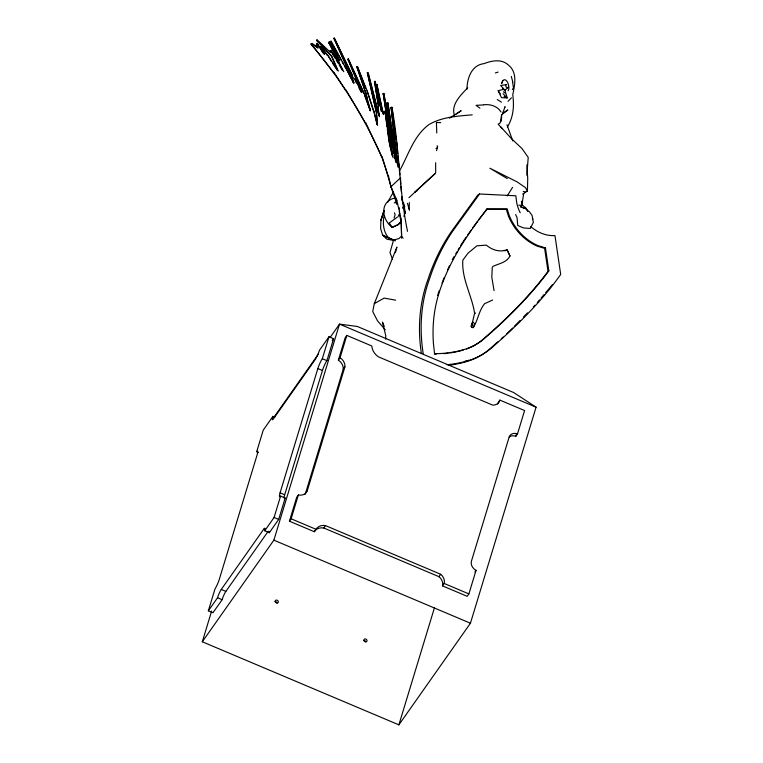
<?xml version="1.0" encoding="UTF-8"?>
<svg xmlns="http://www.w3.org/2000/svg" width="763" height="763" viewBox="0 0 763 763"><rect width="100%" height="100%" fill="white"/><g stroke="black" fill="none" stroke-linecap="round" stroke-linejoin="round"><path stroke-width="1.14" d="M522.665 194.079L527.424 191.084L527.719 178.351L526.823 164.922M385.668 339.163L385.754 335.691L382.444 322.081L384.266 326.392M526.851 175.204L528.215 157.378L521.873 148.413L511.429 138.628L500.738 126.839M435.663 162.738L435.663 172.743M378.925 114.917L378.009 109.185L378.314 105.981L374.528 81.46L375.11 81.364L381.471 111.636L376.874 84.388L379.745 103.024M377.246 124.56L376.35 112.819L367.346 72.657L368.157 72.485L379.478 116.739L378.21 108.718L378.515 105.513L374.528 81.46M501.272 121.26L501.701 116.796M523.723 193.487L521.72 206.01L521.482 201.203L522.016 205.295M383.522 114.021L384.056 111.436L385.067 111.341L389.597 143.501L393.126 157.75L383.226 93.515L383.846 93.439L395.73 162.328L387.032 102.871L387.862 102.776L397.876 166.992L391.095 107.364L391.924 107.278C399.535 148.356 398.992 190.512 407.528 231.37M384.056 111.436L383.551 114.612L376.874 84.388M466.985 89.328C467.004 78.465 471.505 65.065 483.98 63.634C491.658 60.735 501.11 58.694 507.948 64.645C517.734 72.094 514.834 84.617 512.755 94.87C514.31 106.152 513.442 117.073 507.357 127.125M400.766 222.119L398.429 224.599L392.163 227.393L398.267 224.513L401.281 221.165M395.415 252.639L396.913 247.107L374.309 303.645L372.726 311.571L377.551 320.899L385.305 329.807M394.109 217.96L395.12 214.718L394.376 212.82M384.056 215.881C382.521 223.521 383.379 232.429 389.063 238.237L393.803 240.04L398.954 238.533L401.338 236.234M508.082 90.816C510.638 87.859 506.737 76.329 502.779 80.64L501.51 83.539M494.062 290.589L491.811 277.303L492.288 267.336L493.175 266.258C499.126 263.54 506.785 262.472 509.98 255.986L507.118 249.825C499.622 252.429 492.307 250.111 486.308 245.123L476.932 245.81L468.167 253.03L462.845 260.126C461.415 278.581 471.83 295.195 474.615 313.202L471.391 326.678A30.501 14.068 20.3 0 0 472.888 327.575C470.866 327.785 470.399 325.477 472.831 322.177L471.391 326.678L473.298 322.282M409.416 202.624L409.025 208.919M502.159 83.024L502.779 80.64M436.531 150.635L437.676 146.754M268.242 531.229L225.867 591.392A6.333 0.954 -67.1 0 0 222.138 599.708L212.944 612.756L208.347 610.82L215.032 588.826A8.126 1.23 -67.1 0 0 219.42 578.955L257.074 455.015A8.698 1.316 -67.1 0 0 256.683 451.725L263.245 430.113L272.925 416.369L274.766 417.142M329.969 337.666L339.506 324.113L357.332 326.469L513.661 392.535L536.074 407.184L470.437 623.228L398.877 724.85L202.309 641.778L211.637 611.077M280.584 496.084L285.181 498.029L278.686 519.403L269.32 532.708L264.723 530.762L274.089 517.467L280.584 496.084A8.927 1.345 -67.1 0 1 280.088 492.812L317.847 368.539A7.735 1.173 -67.1 0 1 322.32 358.724L328.987 336.76L333.584 338.705L326.917 360.661A7.735 1.173 -67.1 0 0 322.444 370.475L284.685 494.758A8.927 1.345 -67.1 0 0 284.036 497.524M202.309 641.778L273.869 540.156L339.506 324.113L536.074 407.184M517.495 433.928A7.506 6.085 35.2 0 0 509.14 437.075L471.42 561.225A8.135 6.6 35.2 0 0 476.036 570.371L468.883 593.91L444.142 583.447A9.204 7.468 35.2 0 0 440.642 574.253L325.505 525.593L323.808 528.006A11.378 9.232 35.2 0 0 314.289 531.706L289.425 521.196L296.654 497.4L298.352 494.987A9.69 7.859 35.2 0 0 307.375 490.409L344.914 366.841A9.576 7.764 35.2 0 0 340.05 357.742L346.831 335.415L371.81 345.973A13.667 11.083 35.2 0 0 378.305 356.788L492.65 405.105A9.242 7.496 35.2 0 0 499.908 400.117L524.591 410.542L517.495 433.928L515.788 436.341A7.506 6.085 35.2 0 0 509.188 436.961M304.942 494.424A9.69 7.859 35.2 0 0 305.677 492.822L343.216 369.254A9.576 7.764 35.2 0 0 338.352 360.165L345.134 337.837L346.831 335.415M289.425 521.196L291.123 518.783L298.352 494.987M398.877 724.85L434.462 607.73M515.788 436.341L516.465 434.118M383.579 211.685L380.928 220.288L380.613 228.538L382.692 235.166L386.841 239.172L395.501 240.765M384.027 210.693L380.928 220.288L384.352 210.769M393.47 240.44L389.979 252.534L392.478 259.201M437.581 295.5L439.316 290.445M403.846 216.339C406.669 210.807 403.169 204.627 401.843 199.219M502.111 114.898L505.049 106.677L504.81 107.345M317.885 48.164L316.302 45.265L317.093 43.3L324.428 54.345L320.46 47.106L321.128 46.638L328.204 55.871L338.286 71.064L331.733 55.985L316.731 40.305L317.093 39.943L330.598 52.447L330.226 50.863L330.942 50.472L343.76 71.712L328.767 42.346L329.263 42.108L339.726 60.849L330.007 41.746L331.132 41.183L353.965 83.253L353.269 80.067L333.889 38.255L334.356 38.15L351.648 73.696L352.582 76.996L354.929 79.371L361.815 92.523L361.033 89.357L347.947 59.19L348.433 58.999L364.247 93.382L370.265 110.778L364.447 94.908M442.015 283.13L444.2 277.675M316.302 45.265L316.502 44.798L318.076 47.697L312.592 43.825L310.865 44.149C340.088 78.017 363.903 116.338 381.91 157.264C387.47 172.896 391.066 189.043 397.151 204.427M312.592 43.825L312.401 44.292L316.969 47.516M337.618 70.463L331.543 56.462L316.731 40.305M316.54 40.773L317.093 39.943M317.093 43.3L323.007 52.971M323.102 52.742L320.46 47.106M320.269 47.573L321.128 46.638M342.501 70.091L328.767 42.346M328.576 42.814L329.263 42.108M338.448 59.199L330.007 41.746M329.807 42.223L331.132 41.183M353.536 82.662L333.889 38.255M350.942 73.124L334.356 38.15M330.226 50.863L330.036 51.331L330.942 50.472M328.204 55.871L331.161 61.088M333.727 72.733L311.056 43.672M361.357 91.932L347.947 59.19M347.756 59.667L348.433 58.999M346.45 68.575L351.085 78.475M351.648 73.696L352.392 77.464L352.582 76.996M345.887 90.539L333.927 72.256M370.265 110.778L365.887 93.391L356.807 67.068L357.38 66.467L367.108 90.864L373.822 111.055L377.523 125.266L376.55 112.352L367.346 72.657M365.649 88.155L357.38 66.467M354.929 79.371L356.331 82.871M364.247 93.382L364.056 93.849L348.233 59.466M365.887 93.391L357.008 66.6M367.108 90.864L373.26 110.406M380.05 106.286L375.11 81.364M367.966 102.938L366.078 92.924M365.515 123.12L346.078 90.063M373.822 111.055L377.046 124.646M392.573 155.881L383.226 93.515M393.117 148.785L383.846 93.439M393.489 148.814L387.032 102.871M390.761 123.091L387.862 102.776M385.067 111.341L386.975 126.734M397.151 162.786L391.095 107.364M393.842 123.081L391.924 107.278M381.91 157.264L365.715 122.652M396.789 142.662L397.714 153.678M388.148 175.891L382.11 156.797M390.656 187.021L400.508 177.827L400.766 184.026M396.379 201.06L396.77 200.116L390.856 186.553L388.338 175.423M402.425 199.124L402.025 200.068L401.758 196.635M402.549 208.156L402.94 207.202M401.138 219.172L401.634 237.903L401.138 219.172L399.345 211.322M474.796 323.169L473.213 327.756C478.048 320.05 478.821 310.741 484.553 303.731L492.65 299.993M447.414 270.15L449.369 265.934M399.411 171.131C408.386 155.147 413.66 135.585 429.197 124.398C441.968 117.073 456.846 116.176 471.191 114.927L472.249 114.803M387.594 202.357L393.317 192.219M452.306 259.611L454.061 256.654M455.826 253.697L456.999 251.733M458.172 249.759L459.345 247.784M460.518 245.82L462.864 241.881M512.355 89.605L513.451 87.821L512.488 81.393M507.176 195.967L512.593 187.297M397.857 216.94L399.564 213.774L399.02 207.374M328.987 336.76L319.554 350.15A8.708 1.316 -67.1 0 1 314.947 359.926L273.431 418.887A6.629 1.001 -67.1 0 1 272.925 416.369M274.079 417.018L318.381 354.118M332.239 340.613L333.584 338.705M338.352 360.165L340.05 357.742M343.216 369.254L344.914 366.841M463.522 240.936L466.193 237.159M467.519 235.271L471.515 229.596M472.85 227.708L477.543 221.222M208.347 610.82L217.541 597.763A6.333 0.954 -67.1 0 1 221.27 589.446L263.645 529.284L265.486 530.056M305.677 492.822L307.375 490.409M314.289 531.706L315.987 529.284A11.378 9.232 35.2 0 1 325.505 525.593M478.887 219.401L487.137 208.89L507.204 209.138L509.455 216.11A49.166 40.525 61.1 0 0 538.144 245.696L545.459 247.908L548.845 270.884L548.015 271.342C528.883 297.103 505.812 319.811 481.491 340.67M548.845 270.884C529.722 296.635 506.642 319.354 482.321 340.203A79.438 65.475 61.1 0 1 463.98 349.597A143.759 118.484 61.1 0 1 435.196 353.67L434.538 353.66L433.451 343.674A137.416 113.258 61.1 0 1 438.42 295.043C447.986 263.006 466.861 235.071 487.137 208.89M499.908 400.117L498.21 402.53A9.242 7.496 35.2 0 1 497.686 403.98M468.883 593.91L467.185 596.323L442.445 585.86A9.204 7.468 35.2 0 0 438.944 576.666L440.642 574.253M442.445 585.86L444.142 583.447M474.901 571.983L476.036 570.371M520.204 212.791A37.129 30.606 61.1 0 1 516.742 202.996L515.845 195.786L479.555 193.993L452.774 231.075A232.877 191.933 61.1 0 0 429.683 278.419A151.894 125.189 61.1 0 0 423.207 353.574M537.286 302.549L539.555 299.878M541.072 298.095L544.095 294.528M545.612 292.744L552.422 284.713M467.719 87.716C460.842 95.098 450.551 104.569 454.538 115.642M508.034 101.345L511.439 97.807M504.629 90.52L508.368 87.192M512.602 328.1L506.68 333.917M514.262 326.411L520.07 320.479M523.389 317.084L527.538 312.849M533.356 306.917L535.016 305.219M408.939 197.722L435.206 173.468L414.834 192.133L417.323 190.626M497.8 341.824L490.704 348.147A92.628 76.348 61.1 0 1 485.182 352.544M501.348 338.667L503.132 337.084M394.28 202.948L395.139 202.166L397.246 204.207M396.951 217.407L389.225 222.987L392.182 227.279M456.255 114.011L461.167 110.721L449.464 118.141M502.712 113.334L507.843 109.92L501.615 114.784L500.251 122.919L498.191 124.178L502.226 128.718M503.599 89.309L498.182 90.711L501.51 97.674L507.223 97.902L504.906 90.244L500.662 85.466L506.651 84.569M374.309 303.645L384.142 298.095L395.635 300.174M479.555 193.993L477.886 194.918L451.105 231.99A232.877 191.933 61.1 0 0 428.014 279.344A151.894 125.189 61.1 0 0 421.367 353.374M486.308 209.358L507.204 209.138M506.365 209.596L508.625 216.568A49.166 40.525 61.1 0 0 537.314 246.153L544.629 248.376L545.459 247.908M435.959 148.547L437.313 148.051L437.228 145.723M495.33 72.943L498.125 72.084M464.81 361.319L468.74 360.308M374.328 81.927L374.91 81.832M383.026 93.983L383.646 93.906M386.841 103.339L387.671 103.243M390.904 107.831L391.734 107.745M395.911 198.266L392.821 198.542C379.211 203.473 382.606 220.154 392.163 227.393M474.615 313.202L475.578 313.145M483.475 104.932L476.055 105.332L479.927 108.193M483.923 104.76C490.342 103.997 497.552 106.2 501.014 111.98M440.69 122.652L436.407 122.5L436.779 132.953M518.745 205.142L522.893 205.505L526.346 208.433L527.691 211.465M392.42 239.954L394.481 240.498M523.246 191.408L525.516 192.066M520.528 206.744L525.078 208.518L520.318 206.563M322.32 358.724L326.917 360.661M317.847 368.539L322.444 370.475M256.683 451.725L258.523 452.497M280.088 492.812L284.685 494.758M323.808 528.006L438.944 576.666M291.123 518.783L315.987 529.284M274.089 517.467L278.686 519.403M273.869 540.156L470.437 623.228M221.27 589.446L225.867 591.392M217.541 597.763L222.138 599.708M504.887 92.952L503.399 91.808M393.803 240.04L382.692 235.166L389.063 238.237M504.133 96.424L507.223 97.902L503.065 93.763M504.19 250.321L505.039 250.817L507.118 249.825L509.98 255.986M507.29 178.609L489.894 168.222L517.114 181.899L525.488 187.641L527.424 191.084M507.338 87.745L505.993 86.896L505.84 85.055M497.314 99.533L501.415 102.166M523.952 207.612L529.36 211.732L532.03 215.347L532.927 219.334M316.893 40.41L324.494 47.449M402.034 236.95L403.131 238.209M502.531 87.898L504.4 90.32M320.927 47.106L327.308 55.422M332.42 62.986L337.456 70.587M498.182 90.711L500.28 93.916M330.751 50.94L335.024 58.017M336.245 60.048L338.076 63.081M339.297 65.103L342.349 70.158M330.942 41.66L332.639 44.702M333.774 46.724L341.147 59.915M342.282 61.946L343.417 63.968M344.552 65.999L345.687 68.031M329.063 42.575L338.429 59.342M358.972 87.926L361.09 91.98M352.163 80.573L353.24 82.671M515.664 214.565L517.047 217.56L517.743 225.486L523.571 227.956L530.38 228.452L533.423 222.147L532.355 218.409M506.966 124.77L512.774 140.936M403.532 202.996L404.781 207.011M368.157 102.471L370.456 110.311M511.296 76.405L512.841 82.099M407.49 203.244L409.426 210.369M368.252 74.087L378.706 114.946M389.407 143.969L392.392 156.024M396.77 200.116L398.83 209.081M399.459 214.517L400.747 220.126M376.674 84.855L383.102 113.925M393.527 151.122L393.927 153.458M394.328 155.795L394.729 158.132M391.123 125.428L396.951 162.796M544.629 248.376L548.015 271.342M393.832 151.141L394.175 153.477M394.519 155.805L394.853 158.141M387.299 129.033L389.244 142.815M394.166 125.437L396.111 139.6M397.962 156.024L398.458 160.716M398.706 163.063L399.192 167.746M399.44 170.092L399.936 174.775M405.172 211.265L405.363 213.402M400.947 186.315L401.395 192.047M463.151 350.055A143.759 118.484 61.1 0 1 458.534 351.285M457.59 351.505A143.759 118.484 61.1 0 1 454.758 352.105M453.813 352.296A143.759 118.484 61.1 0 1 449.989 352.945M448.062 353.221A143.759 118.484 61.1 0 1 444.18 353.66M436.341 354.108A143.759 118.484 61.1 0 1 434.357 354.137M484.352 353.126A92.628 76.348 61.1 0 1 466.231 361.691A157.769 130.034 61.1 0 1 448.596 365.305M530.657 226.516A37.129 30.606 61.1 0 0 554.968 235.586L560.691 274.432C541.444 301.69 517.333 325.229 492.373 347.222A92.628 76.348 61.1 0 1 467.9 360.765A157.769 130.034 61.1 0 1 447.07 364.724M481.491 340.67A79.438 65.475 61.1 0 1 466.47 348.977M269.568 531.544A8.088 1.221 -67.1 0 1 269.32 532.708M285.181 498.029A8.927 1.345 -67.1 0 1 284.217 498.706M263.645 529.284A8.088 1.221 -67.1 0 1 264.723 530.762M275.195 601.692A1.679 1.364 35.2 0 1 277.141 603.066M363.922 640.51A1.679 1.364 35.2 0 1 365.868 641.883M275.224 601.664A1.679 1.364 35.2 0 0 277.875 602.78A1.679 1.364 35.2 0 0 277.15 600.223A1.679 1.364 35.2 0 0 275.224 601.664M363.941 640.481A1.679 1.364 35.2 0 0 366.593 641.597A1.679 1.364 35.2 0 0 365.878 639.051A1.679 1.364 35.2 0 0 363.941 640.481"/></g></svg>
